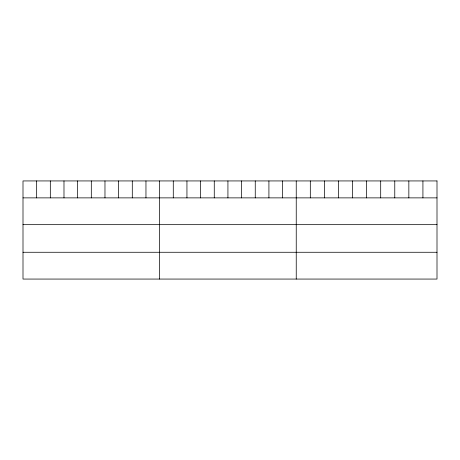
<?xml version="1.0" encoding="UTF-8"?>
<svg xmlns="http://www.w3.org/2000/svg" width="460" height="460" viewBox="0 0 460 460"><rect width="100%" height="100%" fill="white"/><g stroke="black" fill="none" stroke-linecap="round" stroke-linejoin="round"><path stroke-width="0.69" d="M23 197.875L437 197.875M23 224.664L437 224.664M23 252.27L437 252.27M422.924 180.935L422.924 197.875M408.848 180.935L408.848 197.875M394.772 180.935L394.772 197.875M380.696 180.935L380.696 197.875M366.62 180.935L366.62 197.875M352.544 180.935L352.544 197.875M338.468 180.935L338.468 197.875M324.392 180.935L324.392 197.875M310.316 180.935L310.316 197.875M296.24 180.935L296.24 279.065M282.578 180.935L282.578 197.875M268.916 180.935L268.916 197.875M255.254 180.935L255.254 197.875M241.592 180.935L241.592 197.875M227.93 180.935L227.93 197.875M214.268 180.935L214.268 197.875M200.606 180.935L200.606 197.875M186.944 180.935L186.944 197.875M173.282 180.935L173.282 197.875M159.62 180.935L159.62 279.065M145.958 180.935L145.958 197.875M132.296 180.935L132.296 197.875M118.634 180.935L118.634 197.875M104.972 180.935L104.972 197.875M91.31 180.935L91.31 197.875M77.648 180.935L77.648 197.875M63.986 180.935L63.986 197.875M50.324 180.935L50.324 197.875M36.662 180.935L36.662 197.875M437 180.935L23 180.935L23 279.065L437 279.065L437 180.935"/></g></svg>
